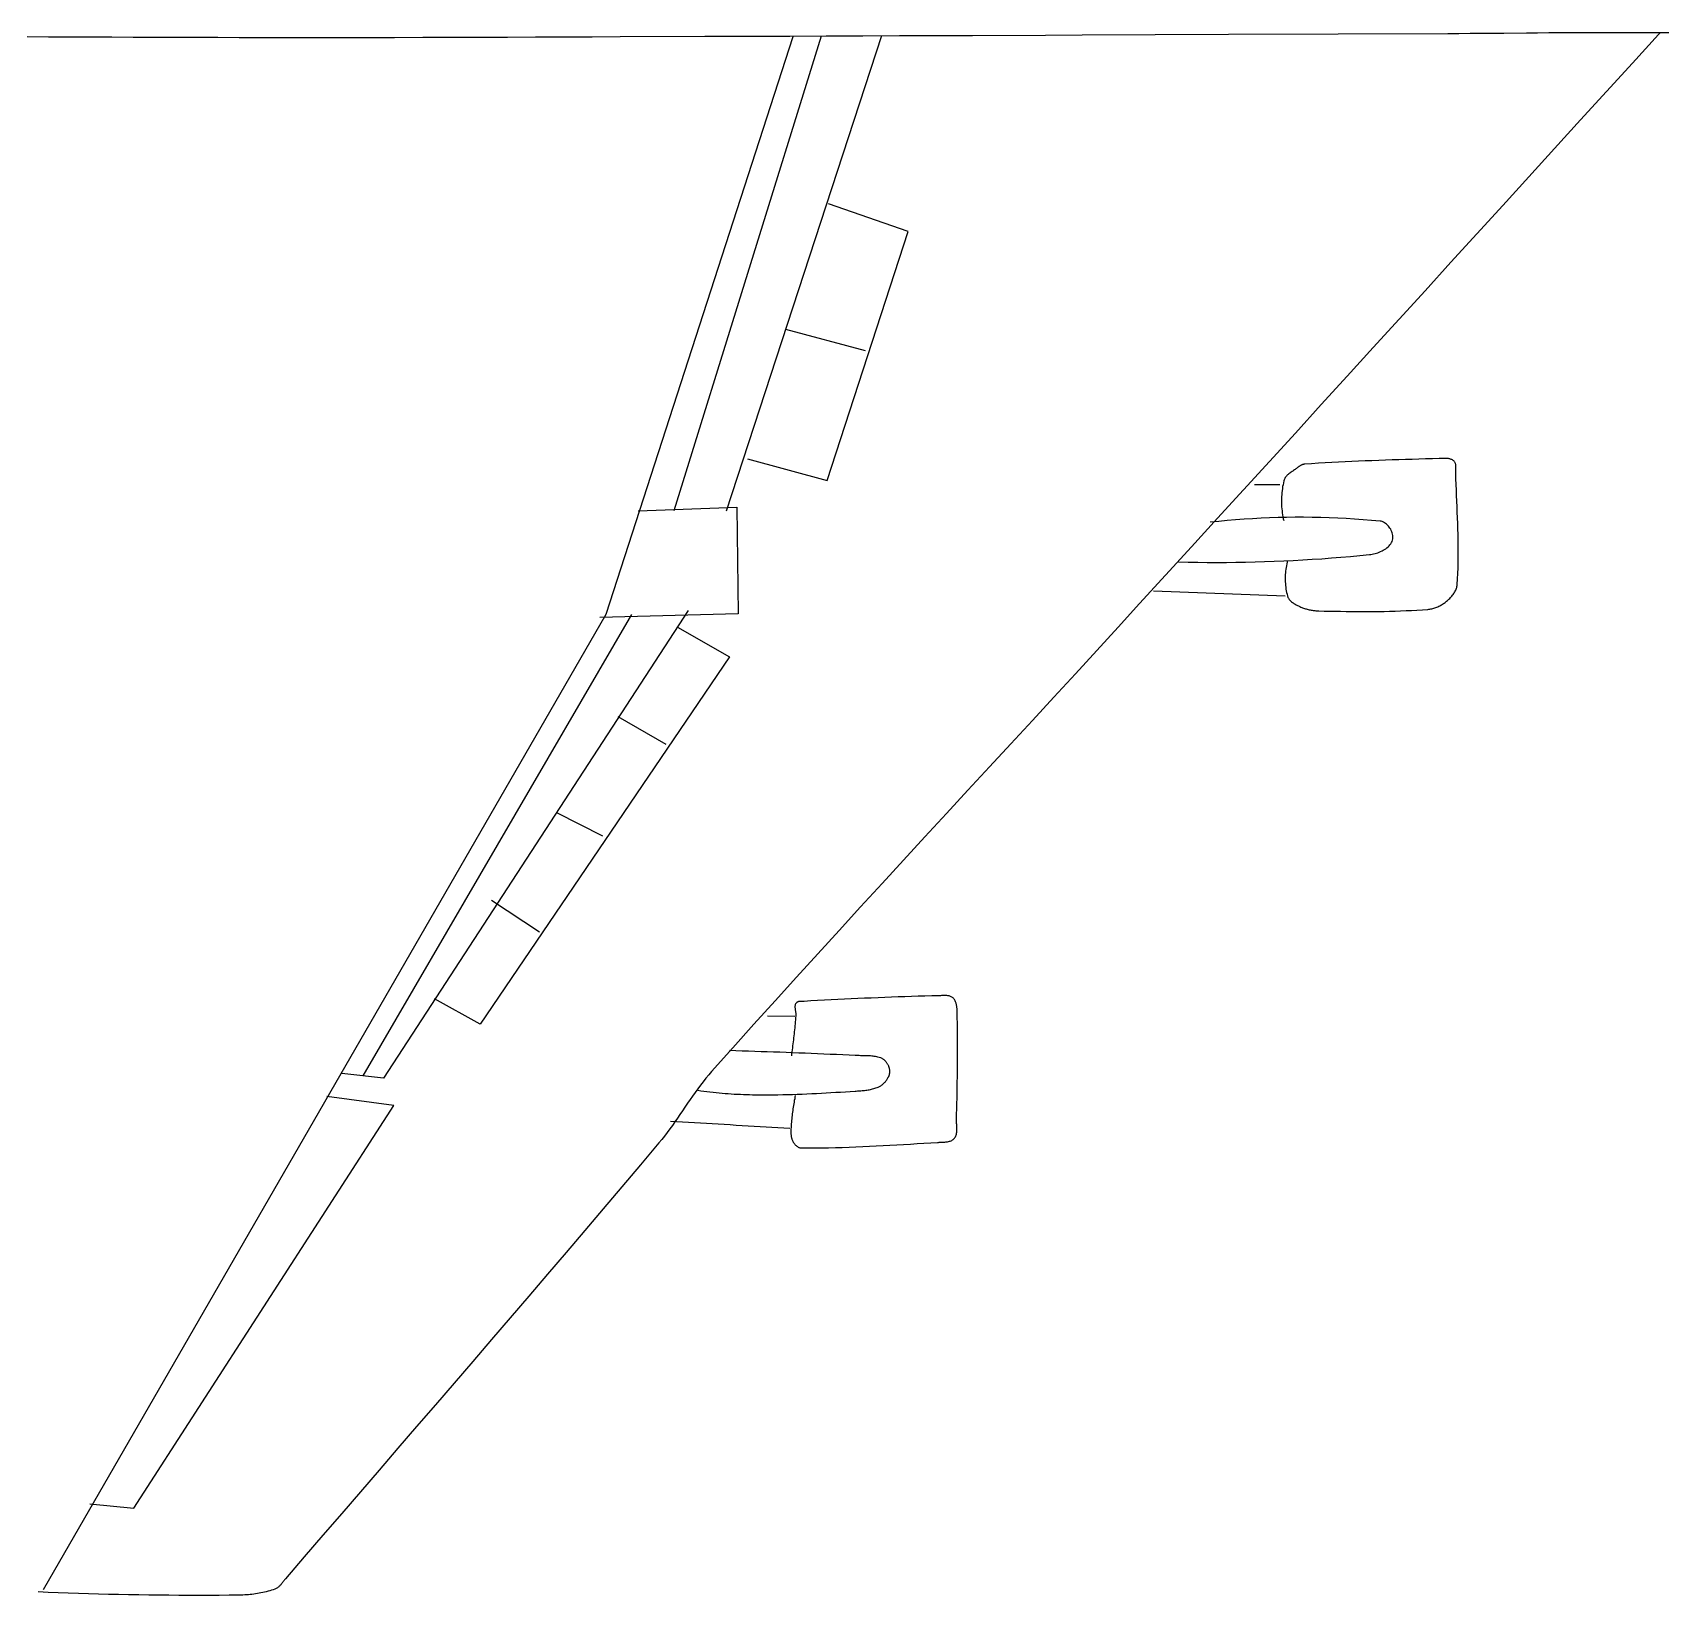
# Model space of a CAD drawing. Header units: millimetres. Extents: x 55820 to 273946, y 267258 to 385604.
# Drawn here: x 130595 to 144623, y 346246 to 359687 of the extents above; entities that cross this region are included whole.
import ezdxf

# ---------------------------------------------------------------- set-up
doc = ezdxf.new("R2010")
doc.units = ezdxf.units.MM

# ---------------------------------------------------------------- blocks, each defined once
blk = doc.blocks.new('A$C37235974')
at = {"linetype": 'Continuous'}
for p, q in [((20474, 26877), (20635, 26879)), ((20652, 26847), (20622, 26879)), ((20635, 26879), (20796, 26880)), ((20652, 26847), (21098, 26358)), ((20796, 26880), (20989, 26881)), ((20989, 26881), (21183, 26881)), ((21183, 26881), (21376, 26881)), ((21376, 26881), (21569, 26881)), ((21569, 26881), (21762, 26880)), ((21762, 26880), (21955, 26879)), ((21955, 26879), (22148, 26878)), ((22148, 26878), (22342, 26877)), ((22342, 26877), (22535, 26876)), ((22535, 26876), (22728, 26874)), ((22728, 26874), (22921, 26873)), ((22921, 26873), (23307, 26869)), ((23307, 26869), (23501, 26868)), ((23501, 26868), (23694, 26866)), ((23694, 26866), (23887, 26865)), ((23887, 26865), (24080, 26864)), ((24080, 26864), (24273, 26863)), ((24273, 26863), (28045, 26847)), ((28045, 26847), (29302, 26842)), ((29302, 26842), (30559, 26837)), ((30559, 26837), (31188, 26834)), ((31188, 26834), (32445, 26829)), ((32445, 26829), (33073, 26827)), ((33073, 26827), (33702, 26825)), ((33702, 26825), (34330, 26822)), ((34011, 26824), (36678, 18649)), ((34330, 26822), (34959, 26820)), ((34959, 26820), (35588, 26818)), ((35047, 26820), (37579, 18654)), ((38742, 16877), (35528, 26818)), ((35588, 26818), (36073, 26816)), ((36073, 26816), (36558, 26814)), ((36558, 26814), (37044, 26813)), ((37044, 26813), (38500, 26807)), ((38500, 26807), (38986, 26805)), ((38986, 26805), (39471, 26803)), ((39471, 26803), (39956, 26802)), ((39956, 26802), (40442, 26800)), ((40442, 26800), (40927, 26799)), ((40927, 26799), (41413, 26797)), ((41413, 26797), (41898, 26796)), ((41898, 26796), (42384, 26795)), ((42384, 26795), (42869, 26795)), ((42869, 26795), (43355, 26794)), ((43355, 26794), (43840, 26794)), ((43840, 26794), (44325, 26795)), ((44325, 26795), (44690, 26795)), ((44690, 26795), (45054, 26795)), ((45054, 26795), (45418, 26796)), ((45418, 26796), (45783, 26796)), ((45783, 26796), (46147, 26797)), ((46147, 26797), (46511, 26798)), ((46511, 26798), (46876, 26799)), ((46876, 26799), (47240, 26801)), ((47240, 26801), (47604, 26802)), ((47604, 26802), (47969, 26804)), ((47969, 26804), (48333, 26806)), ((48333, 26806), (48697, 26809)), ((21098, 26358), (21543, 25868)), ((21543, 25868), (21989, 25379)), ((21989, 25379), (22435, 24889)), ((22435, 24889), (22880, 24399)), ((22880, 24399), (23326, 23910)), ((23326, 23910), (23772, 23420)), ((33552, 23460), (34919, 23936)), ((23772, 23420), (24218, 22931)), ((34945, 19180), (33552, 23460)), ((24218, 22931), (24664, 22442)), ((24664, 22442), (25109, 21952)), ((25109, 21952), (25555, 21463)), ((34284, 21410), (35652, 21778)), ((25555, 21463), (26001, 20974)), ((26001, 20974), (26447, 20484)), ((26447, 20484), (26893, 19995)), ((26893, 19995), (27340, 19506)), ((24133, 19418), (24134, 19429)), ((24133, 19406), (24133, 19418)), ((24133, 19394), (24133, 19406)), ((24133, 19382), (24133, 19394)), ((24133, 19370), (24133, 19382)), ((24134, 19358), (24133, 19370)), ((24134, 19429), (24135, 19441)), ((24135, 19441), (24137, 19452)), ((24137, 19452), (24139, 19462)), ((24139, 19462), (24142, 19473)), ((24142, 19473), (24146, 19482)), ((24146, 19482), (24150, 19492)), ((24150, 19492), (24156, 19501)), ((24156, 19501), (24162, 19509)), ((24162, 19509), (24170, 19517)), ((24170, 19517), (24180, 19524)), ((24180, 19524), (24190, 19531)), ((24190, 19531), (24201, 19537)), ((24201, 19537), (24213, 19542)), ((24213, 19542), (24224, 19546)), ((24224, 19546), (24237, 19550)), ((24237, 19550), (24249, 19553)), ((24249, 19553), (24262, 19555)), ((24262, 19555), (24275, 19556)), ((24275, 19556), (24288, 19557)), ((24288, 19557), (24302, 19558)), ((24302, 19558), (24315, 19558)), ((24315, 19558), (24329, 19558)), ((24329, 19558), (24342, 19557)), ((24342, 19557), (24356, 19557)), ((24356, 19557), (24369, 19556)), ((24369, 19556), (24383, 19556)), ((24383, 19556), (24396, 19555)), ((24396, 19555), (24409, 19554)), ((24409, 19554), (24422, 19554)), ((24422, 19554), (24538, 19551)), ((24538, 19551), (24653, 19549)), ((24653, 19549), (24768, 19546)), ((24768, 19546), (24884, 19542)), ((24884, 19542), (24999, 19539)), ((24999, 19539), (25115, 19536)), ((25115, 19536), (25230, 19532)), ((25230, 19532), (25345, 19528)), ((25345, 19528), (25461, 19524)), ((25461, 19524), (25576, 19519)), ((25576, 19519), (25691, 19515)), ((25691, 19515), (25807, 19510)), ((25807, 19510), (25922, 19505)), ((25922, 19505), (26037, 19499)), ((26037, 19499), (26153, 19493)), ((26153, 19493), (26268, 19487)), ((26268, 19487), (26383, 19481)), ((26383, 19481), (26498, 19474)), ((26498, 19474), (26614, 19466)), ((26614, 19466), (26729, 19459)), ((26729, 19459), (26737, 19458)), ((26737, 19458), (26745, 19457)), ((26745, 19457), (26752, 19455)), ((26752, 19455), (26760, 19453)), ((26760, 19453), (26768, 19451)), ((26768, 19451), (26776, 19448)), ((26776, 19448), (26783, 19445)), ((26783, 19445), (26791, 19442)), ((26791, 19442), (26798, 19438)), ((26798, 19438), (26805, 19434)), ((26805, 19434), (26812, 19430)), ((26812, 19430), (26820, 19426)), ((26820, 19426), (26827, 19421)), ((26827, 19421), (26834, 19417)), ((26834, 19417), (26840, 19412)), ((26840, 19412), (26847, 19407)), ((26847, 19407), (26854, 19402)), ((26854, 19402), (26860, 19398)), ((26860, 19398), (26867, 19392)), ((26867, 19392), (26873, 19387)), ((26873, 19387), (26885, 19378)), ((26885, 19378), (26898, 19369)), ((26898, 19369), (26911, 19360)), ((26911, 19360), (26924, 19350)), ((27340, 19506), (27786, 19017)), ((36313, 19548), (34945, 19180)), ((24125, 19014), (24129, 19109)), ((24129, 19109), (24132, 19205)), ((24132, 19205), (24135, 19300)), ((24134, 19346), (24134, 19358)), ((24135, 19334), (24134, 19346)), ((24135, 19323), (24135, 19334)), ((24135, 19311), (24135, 19323)), ((24135, 19300), (24135, 19311)), ((26924, 19350), (26937, 19341)), ((26937, 19341), (26951, 19332)), ((26951, 19332), (26964, 19323)), ((26964, 19323), (26977, 19313)), ((26977, 19313), (26990, 19303)), ((26990, 19303), (27003, 19293)), ((27003, 19293), (27015, 19283)), ((27015, 19283), (27027, 19273)), ((27027, 19273), (27038, 19262)), ((27038, 19262), (27048, 19251)), ((27048, 19251), (27058, 19239)), ((27058, 19239), (27066, 19227)), ((27066, 19227), (27074, 19214)), ((27074, 19214), (27081, 19201)), ((27081, 19201), (27086, 19187)), ((27086, 19187), (27091, 19173)), ((27091, 19173), (27098, 19139)), ((27098, 19139), (27105, 19105)), ((27105, 19105), (27112, 19072)), ((27163, 19101), (27595, 19103)), ((24113, 18727), (24117, 18823)), ((24117, 18823), (24121, 18918)), ((24121, 18918), (24125, 19014)), ((27112, 19072), (27117, 19038)), ((27117, 19038), (27122, 19003)), ((27122, 19003), (27125, 18969)), ((27125, 18969), (27128, 18934)), ((27128, 18934), (27130, 18900)), ((27130, 18900), (27132, 18865)), ((27132, 18865), (27132, 18830)), ((27132, 18830), (27132, 18796)), ((27786, 19017), (28232, 18528)), ((24102, 18440), (24106, 18536)), ((24106, 18536), (24109, 18631)), ((24109, 18631), (24113, 18727)), ((25874, 18514), (26020, 18523)), ((26020, 18523), (26166, 18531)), ((26166, 18531), (26312, 18536)), ((26312, 18536), (26458, 18541)), ((26458, 18541), (26604, 18544)), ((26604, 18544), (26751, 18545)), ((26751, 18545), (26897, 18545)), ((26897, 18545), (27043, 18543)), ((27043, 18543), (27189, 18540)), ((27102, 18521), (27094, 18488)), ((27108, 18555), (27102, 18521)), ((27114, 18589), (27108, 18555)), ((27119, 18623), (27114, 18589)), ((27123, 18657), (27119, 18623)), ((27127, 18692), (27123, 18657)), ((27129, 18726), (27127, 18692)), ((27131, 18761), (27129, 18726)), ((27132, 18796), (27131, 18761)), ((27189, 18540), (27336, 18535)), ((27336, 18535), (27482, 18529)), ((27482, 18529), (27628, 18521)), ((27628, 18521), (27774, 18511)), ((28232, 18528), (28678, 18039)), ((36497, 18720), (36472, 16883)), ((38191, 18658), (36497, 18720)), ((24094, 18154), (24096, 18249)), ((24096, 18249), (24099, 18345)), ((24099, 18345), (24102, 18440)), ((25217, 18233), (25221, 18255)), ((25221, 18255), (25227, 18276)), ((25227, 18276), (25235, 18297)), ((25235, 18297), (25244, 18318)), ((25244, 18318), (25254, 18338)), ((25254, 18338), (25267, 18358)), ((25267, 18358), (25280, 18377)), ((25280, 18377), (25294, 18394)), ((25294, 18394), (25310, 18411)), ((25310, 18411), (25326, 18426)), ((25326, 18426), (25343, 18440)), ((25343, 18440), (25361, 18452)), ((25361, 18452), (25380, 18462)), ((25380, 18462), (25399, 18470)), ((25399, 18470), (25418, 18476)), ((25418, 18476), (25437, 18479)), ((25437, 18479), (25582, 18492)), ((25582, 18492), (25728, 18504)), ((25728, 18504), (25874, 18514)), ((27774, 18511), (27920, 18501)), ((27920, 18501), (28065, 18488)), ((28065, 18488), (28211, 18474)), ((28211, 18474), (28356, 18459)), ((24092, 17963), (24093, 18058)), ((24092, 17867), (24092, 17963)), ((24093, 18058), (24094, 18154)), ((25215, 18213), (25217, 18233)), ((25216, 18192), (25215, 18213)), ((25218, 18172), (25216, 18192)), ((25223, 18153), (25218, 18172)), ((25231, 18131), (25223, 18153)), ((25241, 18110), (25231, 18131)), ((25253, 18090), (25241, 18110)), ((25267, 18071), (25253, 18090)), ((25283, 18053), (25267, 18071)), ((25300, 18036), (25283, 18053)), ((25319, 18020), (25300, 18036)), ((25338, 18005), (25319, 18020)), ((25359, 17991), (25338, 18005)), ((25381, 17978), (25359, 17991)), ((25403, 17966), (25381, 17978)), ((25427, 17955), (25403, 17966)), ((28678, 18039), (29124, 17549)), ((24093, 17772), (24092, 17867)), ((24096, 17676), (24093, 17772)), ((24099, 17581), (24096, 17676)), ((25451, 17945), (25427, 17955)), ((25475, 17936), (25451, 17945)), ((25499, 17928), (25475, 17936)), ((25524, 17921), (25499, 17928)), ((25548, 17915), (25524, 17921)), ((25573, 17910), (25548, 17915)), ((25597, 17906), (25573, 17910)), ((25620, 17903), (25597, 17906)), ((25784, 17887), (25620, 17903)), ((25947, 17872), (25784, 17887)), ((26111, 17858), (25947, 17872)), ((26274, 17845), (26111, 17858)), ((26438, 17833), (26274, 17845)), ((26602, 17822), (26438, 17833)), ((26766, 17812), (26602, 17822)), ((26930, 17803), (26766, 17812)), ((27094, 17795), (26930, 17803)), ((27026, 17803), (27034, 17773)), ((27034, 17773), (27041, 17743)), ((27041, 17743), (27047, 17713)), ((27047, 17713), (27053, 17683)), ((27053, 17683), (27057, 17652)), ((27258, 17788), (27094, 17795)), ((27422, 17782), (27258, 17788)), ((27587, 17778), (27422, 17782)), ((27751, 17774), (27587, 17778)), ((27915, 17771), (27751, 17774)), ((28079, 17770), (27915, 17771)), ((28243, 17769), (28079, 17770)), ((28408, 17770), (28243, 17769)), ((28572, 17771), (28408, 17770)), ((28736, 17774), (28572, 17771)), ((28900, 17777), (28736, 17774)), ((24104, 17486), (24099, 17581)), ((24110, 17390), (24104, 17486)), ((27057, 17652), (27061, 17621)), ((27061, 17621), (27064, 17590)), ((27065, 17404), (27062, 17373)), ((27064, 17590), (27066, 17559)), ((27067, 17435), (27065, 17404)), ((27066, 17559), (27068, 17528)), ((27068, 17466), (27067, 17435)), ((27068, 17528), (27068, 17497)), ((27068, 17497), (27068, 17466)), ((29124, 17549), (29571, 17060)), ((24112, 17374), (24110, 17390)), ((24115, 17357), (24112, 17374)), ((24119, 17340), (24115, 17357)), ((24124, 17324), (24119, 17340)), ((24130, 17308), (24124, 17324)), ((24136, 17292), (24130, 17308)), ((24144, 17277), (24136, 17292)), ((24152, 17262), (24144, 17277)), ((24162, 17247), (24152, 17262)), ((24171, 17232), (24162, 17247)), ((24182, 17217), (24171, 17232)), ((24193, 17203), (24182, 17217)), ((24204, 17190), (24193, 17203)), ((24216, 17176), (24204, 17190)), ((24228, 17163), (24216, 17176)), ((24240, 17150), (24228, 17163)), ((24253, 17138), (24240, 17150)), ((24266, 17126), (24253, 17138)), ((24279, 17114), (24266, 17126)), ((24292, 17103), (24279, 17114)), ((26988, 17119), (26978, 17109)), ((26998, 17129), (26988, 17119)), ((27006, 17141), (26998, 17129)), ((27014, 17152), (27006, 17141)), ((27020, 17164), (27014, 17152)), ((27025, 17177), (27020, 17164)), ((27030, 17190), (27025, 17177)), ((27037, 17220), (27030, 17190)), ((27044, 17250), (27037, 17220)), ((27050, 17281), (27044, 17250)), ((27055, 17311), (27050, 17281)), ((27059, 17342), (27055, 17311)), ((27062, 17373), (27059, 17342)), ((27066, 17191), (29335, 17275)), ((24305, 17092), (24292, 17103)), ((24319, 17081), (24305, 17092)), ((24334, 17070), (24319, 17081)), ((24349, 17060), (24334, 17070)), ((24364, 17050), (24349, 17060)), ((24379, 17040), (24364, 17050)), ((24395, 17031), (24379, 17040)), ((24411, 17023), (24395, 17031)), ((24427, 17014), (24411, 17023)), ((24444, 17007), (24427, 17014)), ((24460, 16999), (24444, 17007)), ((24477, 16993), (24460, 16999)), ((24494, 16987), (24477, 16993)), ((24512, 16981), (24494, 16987)), ((24529, 16976), (24512, 16981)), ((24546, 16972), (24529, 16976)), ((24564, 16968), (24546, 16972)), ((24581, 16965), (24564, 16968)), ((24599, 16963), (24581, 16965)), ((24617, 16961), (24599, 16963)), ((24710, 16954), (24617, 16961)), ((24804, 16948), (24710, 16954)), ((24897, 16943), (24804, 16948)), ((24991, 16939), (24897, 16943)), ((25084, 16935), (24991, 16939)), ((25178, 16932), (25084, 16935)), ((25272, 16929), (25178, 16932)), ((25366, 16927), (25272, 16929)), ((25459, 16926), (25366, 16927)), ((25553, 16925), (25459, 16926)), ((25647, 16925), (25553, 16925)), ((25741, 16925), (25647, 16925)), ((25834, 16925), (25741, 16925)), ((25928, 16926), (25834, 16925)), ((26022, 16927), (25928, 16926)), ((26116, 16928), (26022, 16927)), ((26209, 16930), (26116, 16928)), ((26303, 16931), (26209, 16930)), ((26397, 16933), (26303, 16931)), ((26491, 16935), (26397, 16933)), ((26507, 16936), (26491, 16935)), ((26524, 16937), (26507, 16936)), ((26540, 16938), (26524, 16937)), ((26557, 16939), (26540, 16938)), ((26574, 16941), (26557, 16939)), ((26590, 16943), (26574, 16941)), ((26607, 16946), (26590, 16943)), ((26624, 16949), (26607, 16946)), ((26640, 16952), (26624, 16949)), ((26656, 16955), (26640, 16952)), ((26673, 16959), (26656, 16955)), ((26689, 16963), (26673, 16959)), ((26705, 16968), (26689, 16963)), ((26721, 16973), (26705, 16968)), ((26737, 16978), (26721, 16973)), ((26753, 16983), (26737, 16978)), ((26769, 16989), (26753, 16983)), ((26784, 16996), (26769, 16989)), ((26799, 17002), (26784, 16996)), ((26814, 17009), (26799, 17002)), ((26827, 17015), (26814, 17009)), ((26840, 17021), (26827, 17015)), ((26854, 17028), (26840, 17021)), ((26867, 17035), (26854, 17028)), ((26880, 17042), (26867, 17035)), ((26894, 17049), (26880, 17042)), ((26907, 17056), (26894, 17049)), ((26920, 17064), (26907, 17056)), ((26932, 17072), (26920, 17064)), ((26945, 17081), (26932, 17072)), ((26957, 17090), (26945, 17081)), ((26968, 17099), (26957, 17090)), ((26978, 17109), (26968, 17099)), ((29571, 17060), (29938, 16658)), ((36472, 16883), (38850, 16824)), ((37336, 16942), (42569, 8900)), ((38309, 16875), (42929, 8938)), ((48419, 104), (38742, 16877)), ((29938, 16658), (30307, 16256)), ((37518, 16654), (36620, 16145)), ((30307, 16256), (30676, 15854)), ((36620, 16145), (40907, 9827)), ((30676, 15854), (31045, 15453)), ((31045, 15453), (31414, 15052)), ((31414, 15052), (31784, 14651)), ((37709, 14638), (38535, 15111)), ((31784, 14651), (32153, 14250)), ((32153, 14250), (32523, 13849)), ((32523, 13849), (32893, 13448)), ((32893, 13448), (33262, 13047)), ((38799, 13058), (39589, 13459)), ((33262, 13047), (33631, 12646)), ((33631, 12646), (34000, 12244)), ((34000, 12244), (34369, 11842)), ((34369, 11842), (34737, 11440)), ((39889, 11407), (40715, 11952)), ((34737, 11440), (35104, 11037)), ((35104, 11037), (35471, 10634)), ((35471, 10634), (35837, 10230)), ((32711, 10093), (32713, 10107)), ((32713, 10107), (32714, 10121)), ((32714, 10121), (32716, 10135)), ((32716, 10135), (32718, 10148)), ((32718, 10148), (32720, 10162)), ((32720, 10162), (32723, 10175)), ((32723, 10175), (32727, 10188)), ((32727, 10188), (32731, 10201)), ((32731, 10201), (32736, 10213)), ((32736, 10213), (32741, 10225)), ((32741, 10225), (32747, 10237)), ((32747, 10237), (32754, 10248)), ((32754, 10248), (32761, 10258)), ((32761, 10258), (32770, 10268)), ((32770, 10268), (32779, 10277)), ((32779, 10277), (32789, 10285)), ((32789, 10285), (32799, 10292)), ((32799, 10292), (32810, 10298)), ((32810, 10298), (32821, 10303)), ((32821, 10303), (32833, 10307)), ((32833, 10307), (32845, 10311)), ((32845, 10311), (32858, 10314)), ((32858, 10314), (32871, 10316)), ((32871, 10316), (32884, 10317)), ((32884, 10317), (32897, 10318)), ((32897, 10318), (32910, 10319)), ((32910, 10319), (32924, 10319)), ((32924, 10319), (32938, 10319)), ((32938, 10319), (32951, 10318)), ((32951, 10318), (32965, 10318)), ((32965, 10318), (32978, 10317)), ((32978, 10317), (32992, 10316)), ((32992, 10316), (33005, 10316)), ((33005, 10316), (33018, 10315)), ((33018, 10315), (33031, 10315)), ((33031, 10315), (33146, 10312)), ((33146, 10312), (33262, 10309)), ((33262, 10309), (33377, 10306)), ((33377, 10306), (33493, 10302)), ((33493, 10302), (33608, 10298)), ((33608, 10298), (33723, 10294)), ((33723, 10294), (33839, 10290)), ((33839, 10290), (33954, 10286)), ((33954, 10286), (34069, 10281)), ((34069, 10281), (34185, 10276)), ((34185, 10276), (34300, 10271)), ((34300, 10271), (34415, 10266)), ((34415, 10266), (34531, 10260)), ((34531, 10260), (34646, 10255)), ((34646, 10255), (34761, 10249)), ((34761, 10249), (34877, 10243)), ((34877, 10243), (34992, 10238)), ((34992, 10238), (35107, 10232)), ((35107, 10232), (35222, 10226)), ((35222, 10226), (35338, 10219)), ((35338, 10219), (35345, 10219)), ((35345, 10219), (35353, 10219)), ((35353, 10219), (35361, 10219)), ((35361, 10219), (35369, 10219)), ((35369, 10219), (35378, 10219)), ((35378, 10219), (35386, 10219)), ((35386, 10219), (35394, 10219)), ((35394, 10219), (35403, 10218)), ((35403, 10218), (35411, 10218)), ((35411, 10218), (35419, 10217)), ((35419, 10217), (35427, 10216)), ((35427, 10216), (35435, 10214)), ((35435, 10214), (35442, 10213)), ((35442, 10213), (35449, 10210)), ((35449, 10210), (35456, 10207)), ((35456, 10207), (35462, 10204)), ((35462, 10204), (35468, 10200)), ((35468, 10200), (35473, 10196)), ((35473, 10196), (35478, 10190)), ((35478, 10190), (35482, 10184)), ((35482, 10184), (35487, 10175)), ((35487, 10175), (35491, 10165)), ((35491, 10165), (35493, 10155)), ((35493, 10155), (35495, 10145)), ((35495, 10145), (35497, 10134)), ((35496, 10102), (35495, 10091)), ((35497, 10113), (35496, 10102)), ((35497, 10134), (35497, 10124)), ((35497, 10124), (35497, 10113)), ((35837, 10230), (36202, 9825)), ((40907, 9827), (41697, 10264)), ((32703, 9749), (32704, 9841)), ((32704, 9841), (32706, 9933)), ((32706, 9933), (32708, 10025)), ((32708, 10025), (32709, 10038)), ((32709, 10051), (32710, 10065)), ((32709, 10038), (32709, 10051)), ((32710, 10065), (32711, 10079)), ((32711, 10079), (32711, 10093)), ((35484, 10012), (35483, 10001)), ((35483, 10001), (35483, 9990)), ((35483, 9990), (35483, 9979)), ((35483, 9979), (35483, 9968)), ((35483, 9968), (35486, 9934)), ((35485, 10023), (35484, 10012)), ((35487, 10035), (35485, 10023)), ((35486, 9934), (35489, 9899)), ((35489, 10046), (35487, 10035)), ((35490, 10057), (35489, 10046)), ((35489, 9899), (35492, 9865)), ((35492, 10068), (35490, 10057)), ((35494, 10080), (35492, 10068)), ((35492, 9865), (35496, 9831)), ((35495, 10091), (35494, 10080)), ((35496, 9831), (35499, 9797)), ((35501, 9959), (35970, 9962)), ((36202, 9825), (36566, 9419)), ((32700, 9473), (32701, 9565)), ((32701, 9657), (32703, 9749)), ((32701, 9565), (32701, 9657)), ((35499, 9797), (35502, 9762)), ((35502, 9762), (35506, 9728)), ((35506, 9728), (35509, 9694)), ((35509, 9694), (35513, 9660)), ((35513, 9660), (35517, 9626)), ((35517, 9626), (35521, 9591)), ((35521, 9591), (35525, 9557)), ((35525, 9557), (35529, 9523)), ((32700, 9382), (32700, 9473)), ((32700, 9290), (32700, 9382)), ((32701, 9198), (32700, 9290)), ((34049, 9255), (34070, 9260)), ((34070, 9260), (34091, 9265)), ((34091, 9265), (34112, 9269)), ((34112, 9269), (34133, 9272)), ((34133, 9272), (34155, 9275)), ((34155, 9275), (34176, 9277)), ((34176, 9277), (34198, 9279)), ((34198, 9279), (34220, 9280)), ((34220, 9280), (34241, 9281)), ((34241, 9281), (34263, 9282)), ((34263, 9282), (34285, 9283)), ((34285, 9283), (34307, 9283)), ((34307, 9283), (34329, 9284)), ((34329, 9284), (34351, 9284)), ((34351, 9284), (34373, 9284)), ((34373, 9284), (34395, 9285)), ((34395, 9285), (34417, 9285)), ((34417, 9285), (34438, 9286)), ((34438, 9286), (34460, 9287)), ((34460, 9287), (34568, 9292)), ((34568, 9292), (34676, 9297)), ((34676, 9297), (34784, 9302)), ((34784, 9302), (34892, 9306)), ((34892, 9306), (35000, 9311)), ((35000, 9311), (35108, 9316)), ((35108, 9316), (35216, 9320)), ((35216, 9320), (35324, 9325)), ((35324, 9325), (35433, 9329)), ((35433, 9329), (35541, 9333)), ((35529, 9523), (35533, 9489)), ((35533, 9489), (35537, 9455)), ((35537, 9455), (35541, 9420)), ((35541, 9420), (35545, 9386)), ((35541, 9333), (35649, 9337)), ((35545, 9386), (35550, 9352)), ((35550, 9352), (35554, 9318)), ((35554, 9318), (35559, 9284)), ((35649, 9337), (35757, 9342)), ((35757, 9342), (35865, 9346)), ((35865, 9346), (35973, 9349)), ((35973, 9349), (36081, 9353)), ((36081, 9353), (36189, 9357)), ((36189, 9357), (36297, 9361)), ((36297, 9361), (36405, 9364)), ((36405, 9364), (36513, 9368)), ((36513, 9368), (36622, 9371)), ((36566, 9419), (36930, 9012)), ((32702, 9106), (32701, 9198)), ((32703, 9014), (32702, 9106)), ((32704, 8922), (32703, 9014)), ((33866, 9022), (33867, 9032)), ((33866, 9013), (33866, 9022)), ((33866, 9003), (33866, 9013)), ((33867, 8994), (33866, 9003)), ((33867, 9032), (33868, 9041)), ((33868, 8985), (33867, 8994)), ((33868, 9041), (33869, 9050)), ((33869, 8975), (33868, 8985)), ((33869, 9050), (33871, 9060)), ((33871, 9060), (33873, 9069)), ((33873, 9069), (33875, 9078)), ((33875, 9078), (33878, 9086)), ((33878, 9086), (33881, 9095)), ((33881, 9095), (33885, 9103)), ((33885, 9103), (33889, 9113)), ((33889, 9113), (33893, 9122)), ((33893, 9122), (33898, 9131)), ((33898, 9131), (33904, 9140)), ((33904, 9140), (33909, 9149)), ((33909, 9149), (33915, 9158)), ((33915, 9158), (33922, 9167)), ((33922, 9167), (33928, 9175)), ((33928, 9175), (33935, 9184)), ((33935, 9184), (33942, 9191)), ((33942, 9191), (33950, 9199)), ((33950, 9199), (33957, 9206)), ((33957, 9206), (33965, 9213)), ((33965, 9213), (33974, 9220)), ((33974, 9220), (33982, 9226)), ((33982, 9226), (33991, 9231)), ((33991, 9231), (34000, 9236)), ((34000, 9236), (34009, 9241)), ((34009, 9241), (34018, 9245)), ((34018, 9245), (34028, 9248)), ((34028, 9248), (34049, 9255)), ((36930, 9012), (36980, 8955)), ((32706, 8830), (32704, 8922)), ((32707, 8738), (32706, 8830)), ((32709, 8647), (32707, 8738)), ((33871, 8966), (33869, 8975)), ((33873, 8957), (33871, 8966)), ((33875, 8948), (33873, 8957)), ((33878, 8940), (33875, 8948)), ((33882, 8931), (33878, 8940)), ((33886, 8923), (33882, 8931)), ((33892, 8912), (33886, 8923)), ((33898, 8901), (33892, 8912)), ((33905, 8890), (33898, 8901)), ((33912, 8879), (33905, 8890)), ((33919, 8868), (33912, 8879)), ((33927, 8858), (33919, 8868)), ((33935, 8847), (33927, 8858)), ((33943, 8837), (33935, 8847)), ((33952, 8827), (33943, 8837)), ((33961, 8818), (33952, 8827)), ((33971, 8809), (33961, 8818)), ((33980, 8800), (33971, 8809)), ((33990, 8791), (33980, 8800)), ((34000, 8783), (33990, 8791)), ((34011, 8776), (34000, 8783)), ((34022, 8768), (34011, 8776)), ((34033, 8762), (34022, 8768)), ((34044, 8755), (34033, 8762)), ((34055, 8749), (34044, 8755)), ((34067, 8744), (34055, 8749)), ((34085, 8736), (34067, 8744)), ((34104, 8729), (34085, 8736)), ((34123, 8723), (34104, 8729)), ((34142, 8717), (34123, 8723)), ((34162, 8712), (34142, 8717)), ((34181, 8707), (34162, 8712)), ((34201, 8703), (34181, 8707)), ((34221, 8699), (34201, 8703)), ((34241, 8696), (34221, 8699)), ((36980, 8955), (37029, 8896)), ((37029, 8896), (37076, 8836)), ((37076, 8836), (37123, 8776)), ((37123, 8776), (37168, 8715)), ((37168, 8715), (37213, 8653)), ((42569, 8900), (43290, 8976)), ((32711, 8555), (32709, 8647)), ((32713, 8463), (32711, 8555)), ((32715, 8371), (32713, 8463)), ((34261, 8693), (34241, 8696)), ((34281, 8690), (34261, 8693)), ((34301, 8687), (34281, 8690)), ((34322, 8685), (34301, 8687)), ((34342, 8683), (34322, 8685)), ((34362, 8681), (34342, 8683)), ((34383, 8680), (34362, 8681)), ((34403, 8678), (34383, 8680)), ((34423, 8677), (34403, 8678)), ((34443, 8676), (34423, 8677)), ((34463, 8674), (34443, 8676)), ((34546, 8669), (34463, 8674)), ((34629, 8664), (34546, 8669)), ((34712, 8659), (34629, 8664)), ((34795, 8654), (34712, 8659)), ((34878, 8649), (34795, 8654)), ((34960, 8644), (34878, 8649)), ((35043, 8640), (34960, 8644)), ((35126, 8636), (35043, 8640)), ((35209, 8632), (35126, 8636)), ((35292, 8628), (35209, 8632)), ((35375, 8625), (35292, 8628)), ((35458, 8622), (35375, 8625)), ((35541, 8619), (35458, 8622)), ((35491, 8599), (35497, 8570)), ((35497, 8570), (35502, 8542)), ((35502, 8542), (35508, 8513)), ((35508, 8513), (35513, 8485)), ((35513, 8485), (35518, 8456)), ((35518, 8456), (35523, 8428)), ((35523, 8428), (35527, 8399)), ((35624, 8617), (35541, 8619)), ((35707, 8615), (35624, 8617)), ((35790, 8613), (35707, 8615)), ((35872, 8612), (35790, 8613)), ((35955, 8611), (35872, 8612)), ((36038, 8611), (35955, 8611)), ((36121, 8611), (36038, 8611)), ((36174, 8612), (36121, 8611)), ((36226, 8613), (36174, 8612)), ((36278, 8614), (36226, 8613)), ((36331, 8615), (36278, 8614)), ((36383, 8617), (36331, 8615)), ((36436, 8620), (36383, 8617)), ((36488, 8622), (36436, 8620)), ((36540, 8625), (36488, 8622)), ((36593, 8629), (36540, 8625)), ((36645, 8632), (36593, 8629)), ((36697, 8636), (36645, 8632)), ((36749, 8641), (36697, 8636)), ((36802, 8646), (36749, 8641)), ((36854, 8651), (36802, 8646)), ((36906, 8656), (36854, 8651)), ((36958, 8662), (36906, 8656)), ((37010, 8668), (36958, 8662)), ((37062, 8675), (37010, 8668)), ((37114, 8682), (37062, 8675)), ((37166, 8689), (37114, 8682)), ((37213, 8653), (37258, 8590)), ((37258, 8590), (37301, 8528)), ((37301, 8528), (37345, 8465)), ((37345, 8465), (37388, 8401)), ((42392, 8430), (43544, 8581)), ((46862, 1501), (42392, 8430)), ((32717, 8279), (32715, 8371)), ((32719, 8187), (32717, 8279)), ((32717, 8120), (32718, 8137)), ((32718, 8154), (32719, 8171)), ((32718, 8137), (32718, 8154)), ((32719, 8171), (32719, 8187)), ((35527, 8399), (35532, 8370)), ((35532, 8370), (35536, 8341)), ((35536, 8341), (35540, 8312)), ((35540, 8312), (35543, 8283)), ((35543, 8283), (35547, 8255)), ((35547, 8255), (35550, 8226)), ((35550, 8226), (35553, 8197)), ((35553, 8197), (35556, 8168)), ((35556, 8168), (35558, 8139)), ((35558, 8139), (35561, 8110)), ((37329, 8134), (37432, 8140)), ((37388, 8401), (37431, 8338)), ((37431, 8338), (37474, 8275)), ((37432, 8140), (37535, 8145)), ((37474, 8275), (37517, 8212)), ((37517, 8212), (37561, 8149)), ((37535, 8145), (37637, 8151)), ((37561, 8149), (37605, 8086)), ((32712, 8016), (32713, 8033)), ((32713, 7999), (32712, 8016)), ((32713, 8050), (32714, 8068)), ((32713, 8033), (32713, 8050)), ((32714, 7982), (32713, 7999)), ((32714, 8068), (32715, 8085)), ((32716, 7966), (32714, 7982)), ((32715, 8085), (32716, 8102)), ((32716, 8102), (32717, 8120)), ((32718, 7949), (32716, 7966)), ((32722, 7934), (32718, 7949)), ((32726, 7918), (32722, 7934)), ((32732, 7904), (32726, 7918)), ((32739, 7890), (32732, 7904)), ((32747, 7876), (32739, 7890)), ((32756, 7863), (32747, 7876)), ((32766, 7852), (32756, 7863)), ((35552, 7857), (35549, 7847)), ((35555, 7868), (35552, 7857)), ((35558, 7878), (35555, 7868)), ((35560, 7889), (35558, 7878)), ((35562, 7900), (35560, 7889)), ((35561, 8110), (35563, 8081)), ((35563, 7911), (35562, 7900)), ((35563, 8081), (35564, 8052)), ((35565, 7922), (35563, 7911)), ((35564, 8052), (35566, 8023)), ((35566, 7934), (35565, 7922)), ((35566, 8023), (35567, 8012)), ((35567, 7956), (35566, 7945)), ((35566, 7945), (35566, 7934)), ((35567, 8012), (35567, 8001)), ((35567, 8001), (35567, 7990)), ((35567, 7990), (35567, 7978)), ((35567, 7978), (35567, 7967)), ((35567, 7967), (35567, 7956)), ((35584, 8032), (35687, 8038)), ((35687, 8038), (35789, 8044)), ((35789, 8044), (35892, 8050)), ((35892, 8050), (35995, 8056)), ((35995, 8056), (36097, 8062)), ((36097, 8062), (36200, 8068)), ((36200, 8068), (36303, 8074)), ((36303, 8074), (36405, 8080)), ((36405, 8080), (36508, 8086)), ((36508, 8086), (36611, 8092)), ((36611, 8092), (36713, 8098)), ((36713, 8098), (36816, 8104)), ((36816, 8104), (36919, 8110)), ((36919, 8110), (37021, 8116)), ((37021, 8116), (37124, 8122)), ((37124, 8122), (37227, 8128)), ((37227, 8128), (37329, 8134)), ((37605, 8086), (37650, 8024)), ((37650, 8024), (37695, 7963)), ((37695, 7963), (37742, 7902)), ((37742, 7902), (37789, 7842)), ((32777, 7843), (32766, 7852)), ((32789, 7834), (32777, 7843)), ((32801, 7827), (32789, 7834)), ((32814, 7821), (32801, 7827)), ((32828, 7815), (32814, 7821)), ((32842, 7811), (32828, 7815)), ((32857, 7807), (32842, 7811)), ((32872, 7804), (32857, 7807)), ((32887, 7802), (32872, 7804)), ((32903, 7800), (32887, 7802)), ((32919, 7798), (32903, 7800)), ((32935, 7797), (32919, 7798)), ((32951, 7796), (32935, 7797)), ((32967, 7796), (32951, 7796)), ((32983, 7795), (32967, 7796)), ((32999, 7795), (32983, 7795)), ((33015, 7794), (32999, 7795)), ((33030, 7793), (33015, 7794)), ((33045, 7793), (33030, 7793)), ((33162, 7785), (33045, 7793)), ((33279, 7778), (33162, 7785)), ((33396, 7771), (33279, 7778)), ((33513, 7763), (33396, 7771)), ((33630, 7756), (33513, 7763)), ((33747, 7750), (33630, 7756)), ((33864, 7743), (33747, 7750)), ((33982, 7737), (33864, 7743)), ((34099, 7731), (33982, 7737)), ((34216, 7725), (34099, 7731)), ((34333, 7720), (34216, 7725)), ((34450, 7715), (34333, 7720)), ((34567, 7711), (34450, 7715)), ((34685, 7707), (34567, 7711)), ((34802, 7704), (34685, 7707)), ((34919, 7701), (34802, 7704)), ((35036, 7699), (34919, 7701)), ((35153, 7698), (35036, 7699)), ((35271, 7697), (35153, 7698)), ((35388, 7698), (35271, 7697)), ((35397, 7698), (35388, 7698)), ((35406, 7699), (35397, 7698)), ((35414, 7701), (35406, 7699)), ((35423, 7704), (35414, 7701)), ((35431, 7707), (35423, 7704)), ((35440, 7711), (35431, 7707)), ((35448, 7716), (35440, 7711)), ((35456, 7721), (35448, 7716)), ((35464, 7726), (35456, 7721)), ((35471, 7732), (35464, 7726)), ((35479, 7739), (35471, 7732)), ((35486, 7745), (35479, 7739)), ((35492, 7752), (35486, 7745)), ((35499, 7760), (35492, 7752)), ((35505, 7767), (35499, 7760)), ((35511, 7775), (35505, 7767)), ((35517, 7783), (35511, 7775)), ((35522, 7791), (35517, 7783)), ((35527, 7799), (35522, 7791)), ((35531, 7806), (35527, 7799)), ((35536, 7816), (35531, 7806)), ((35541, 7826), (35536, 7816)), ((35545, 7836), (35541, 7826)), ((35549, 7847), (35545, 7836)), ((37789, 7842), (37837, 7783)), ((37837, 7783), (38155, 7406)), ((38155, 7406), (38473, 7029)), ((38473, 7029), (38792, 6652)), ((38792, 6652), (39111, 6276)), ((39111, 6276), (39431, 5900)), ((39431, 5900), (39752, 5525)), ((39752, 5525), (40072, 5150)), ((40072, 5150), (40393, 4775)), ((40393, 4775), (40714, 4401)), ((40714, 4401), (41036, 4026)), ((41036, 4026), (41358, 3652)), ((41358, 3652), (41680, 3278)), ((41680, 3278), (42002, 2905)), ((42002, 2905), (42324, 2531)), ((42324, 2531), (42646, 2157)), ((42646, 2157), (42969, 1784)), ((42969, 1784), (43291, 1410)), ((43291, 1410), (43613, 1036)), ((47619, 1577), (46862, 1501)), ((43613, 1036), (43935, 662)), ((43935, 662), (44257, 288)), ((44257, 288), (44265, 279)), ((44265, 279), (44273, 268)), ((44273, 268), (44281, 258)), ((44281, 258), (44289, 248)), ((44289, 248), (44297, 237)), ((44297, 237), (44305, 227)), ((44305, 227), (44313, 216)), ((44313, 216), (44321, 206)), ((44321, 206), (44330, 195)), ((44330, 195), (44338, 185)), ((44338, 185), (44347, 176)), ((44347, 176), (44356, 166)), ((44356, 166), (44365, 157)), ((44365, 157), (44374, 148)), ((44374, 148), (44384, 140)), ((44384, 140), (44394, 133)), ((44394, 133), (44404, 126)), ((44404, 126), (44415, 119)), ((44415, 119), (44426, 114)), ((44426, 114), (44438, 109)), ((44438, 109), (44467, 99)), ((44467, 99), (44497, 89)), ((44497, 89), (44527, 80)), ((44527, 80), (44557, 72)), ((44557, 72), (44587, 64)), ((44587, 64), (44617, 56)), ((44617, 56), (44648, 49)), ((44648, 49), (44678, 43)), ((44678, 43), (44709, 37)), ((44709, 37), (44740, 32)), ((44740, 32), (44771, 27)), ((44771, 27), (44802, 22)), ((44802, 22), (44833, 18)), ((44833, 18), (44864, 15)), ((44864, 15), (44895, 12)), ((44895, 12), (44926, 10)), ((44926, 10), (44958, 8)), ((44958, 8), (44989, 6)), ((44989, 6), (45020, 5)), ((45020, 5), (45051, 4)), ((45051, 4), (45224, 3)), ((45224, 3), (45397, 1)), ((45397, 1), (45570, 0)), ((45570, 0), (45743, 0)), ((45743, 0), (45916, 0)), ((45916, 0), (46089, 1)), ((46089, 1), (46262, 2)), ((46262, 2), (46435, 3)), ((46435, 3), (46608, 5)), ((46608, 5), (46781, 8)), ((46781, 8), (46954, 11)), ((46954, 11), (47127, 14)), ((47127, 14), (47300, 18)), ((47300, 18), (47473, 23)), ((47473, 23), (47645, 28)), ((47645, 28), (47818, 33)), ((47818, 33), (47991, 39)), ((47991, 39), (48164, 46)), ((48164, 46), (48337, 52)), ((48337, 52), (48510, 60))]:
    blk.add_line(p, q, dxfattribs=at)

msp = doc.modelspace()

# ---------------------------------------------------------------- block references
at = {"xscale": -0.5, "yscale": 0.5, "zscale": 0.5}
msp.add_blockref('A$C37235974', (154897, 346246), dxfattribs=at)

doc.saveas('drawing.dxf')
